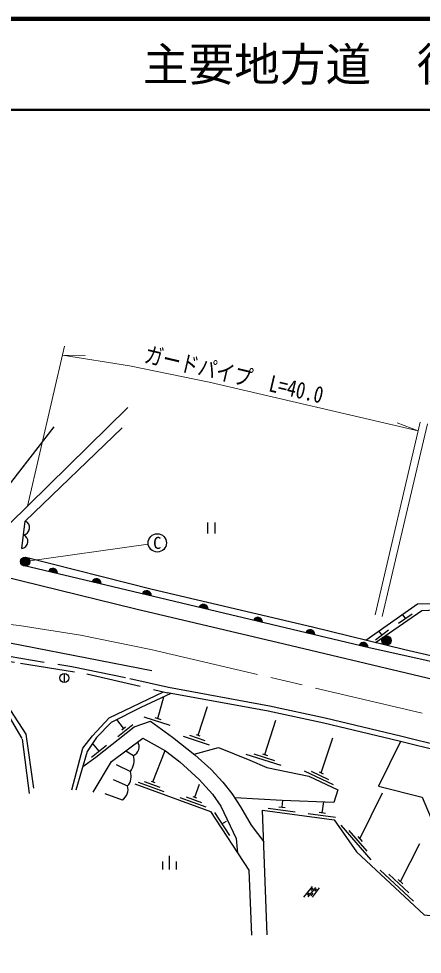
# Model space of a CAD drawing. Units: millimetres at full size, sheet at 1:1000; details may follow other scales. Extents: x 40000 to 680000, y 20000 to 380000.
# Drawn here: x 203148 to 247326, y 277476 to 380000 of the extents above; entities that cross this region are included whole.
import ezdxf
from ezdxf.enums import TextEntityAlignment as Align

# ---------------------------------------------------------------- set-up
doc = ezdxf.new("R2010")
doc.units = ezdxf.units.MM
doc.header["$LTSCALE"] = 1000
doc.linetypes.add('CHAIN', pattern=[18.5, 12, -1.5, 3.5, -1.5])
doc.linetypes.add('DASHED', pattern=[7.5, 6, -1.5])
for name, color, linetype, lineweight in [('M-BGD', 7, 'Continuous', 25), ('M-BMK', 2, 'CHAIN', 13), ('M-BMK-ROW', 30, 'Continuous', 25), ('M-STR-HTXT', 7, 'Continuous', 13), ('M-STR-STRC', 7, 'Continuous', 25), ('M-TTL', 2, 'Continuous', 140), ('M-TTL-LINE', 7, 'Continuous', 50)]:
    doc.layers.add(name, color=color, linetype=linetype, lineweight=lineweight)
doc.layers.add('M-TTL-TXT', color=7, linetype='Continuous')
doc.styles.add('ＭＳ ゴシック', font='')
doc.styles.get('ＭＳ ゴシック').set_extended_font_data('MS Gothic')

msp = doc.modelspace()

# ---------------------------------------------------------------- hatches: boundary and pattern name
at = {"layer": 'M-BGD'}
for points in [[(203353, 320509, -1), (204353, 320509, -1)], [(206431, 319470, -0.82183), (207395, 319240)], [(211201, 318332, -0.82183), (212165, 318102)], [(216690, 317023, -0.82183), (217653, 316793)], [(222914, 315538, -0.82183), (223878, 315308)], [(228874, 314116, -0.82183), (229838, 313886)], [(234592, 312752, -0.82183), (235556, 312522)], [(242912, 311866, -1), (243912, 311866, -1)], [(240412, 311364, -0.82183), (241376, 311134)]]:
    msp.add_hatch(color=256, dxfattribs=at).paths.add_polyline_path(points)
at = {"layer": 'M-STR-HTXT'}
msp.add_hatch(color=256, dxfattribs=at).paths.add_polyline_path([(204051, 320357, -1), (203655, 320661, -0.41421), (204005, 320708, -0.41421)])

# ---------------------------------------------------------------- linework, layer by layer
at = {"layer": 'M-BGD'}
for p, q in [((203865, 324948), (214478, 335178)), ((203473, 321946), (203865, 324948)), ((223815, 324776), (223815, 323576)), ((224615, 324776), (224615, 323576)), ((203646, 320135), (241376, 311134)), ((206431, 319470), (207395, 319240)), ((211201, 318332), (212165, 318102)), ((216690, 317023), (217653, 316793)), ((222914, 315538), (223878, 315308)), ((244736, 313776), (246217, 314800)), ((228874, 314116), (229838, 313886)), ((245477, 314288), (245163, 314741)), ((234592, 312752), (235556, 312522)), ((242188, 311951), (243631, 313026)), ((242909, 312488), (242586, 312922)), ((240412, 311364), (241376, 311134)), ((208134, 308258), (208134, 307258)), ((218372, 303321), (219042, 305706)), ((222777, 301483), (223829, 304644)), ((216853, 303501), (219705, 302570)), ((214630, 302242), (213877, 303190)), ((213995, 301354), (215639, 302661)), ((218040, 303429), (218705, 303212)), ((230108, 299363), (231313, 303130)), ((214439, 302090), (214822, 302395)), ((221828, 301483), (223536, 300914)), ((222577, 301550), (222976, 301417)), ((211945, 299724), (211242, 300608)), ((221164, 301388), (224010, 300440)), ((236243, 297362), (237532, 301211)), ((211123, 299070), (212767, 300377)), ((214873, 299773), (215705, 299269)), ((217840, 296381), (219169, 299792)), ((228020, 299401), (231830, 298183)), ((228874, 299443), (231160, 298712)), ((229841, 299449), (230375, 299278)), ((213807, 298290), (215376, 297502)), ((234404, 297566), (237569, 296073)), ((235165, 297539), (237064, 296643)), ((236021, 297467), (236464, 297258)), ((213493, 296642), (215055, 295923)), ((216225, 296333), (219042, 295302)), ((216891, 296409), (218582, 295790)), ((217642, 296453), (218037, 296309)), ((222413, 294707), (222929, 296116)), ((212582, 295089), (214465, 294400)), ((220799, 294659), (223616, 293628)), ((221465, 294735), (223155, 294116)), ((222216, 294779), (222611, 294635)), ((231976, 293592), (232079, 294341)), ((240499, 290116), (242986, 295176)), ((230449, 293499), (233421, 293091)), ((231629, 293640), (232322, 293545)), ((236377, 292987), (236539, 294167)), ((224573, 293014), (226206, 290497)), ((234850, 292894), (237822, 292486)), ((236030, 293035), (236723, 292940)), ((225390, 291755), (225893, 292082)), ((238405, 291608), (241688, 287837)), ((239288, 291051), (241258, 288788)), ((240270, 290380), (240729, 289852)), ((244951, 285436), (247074, 289606)), ((219664, 286755), (219664, 288255)), ((218914, 286755), (218914, 287655)), ((220414, 286755), (220414, 287655)), ((242716, 286706), (246367, 283290)), ((243651, 286242), (245842, 284193)), ((244696, 285676), (245207, 285197)), ((234357, 283726), (235304, 284900)), ((234753, 283946), (234971, 284216)), ((234840, 283756), (235669, 284811)), ((235158, 284448), (235376, 284718)), ((235169, 283889), (235387, 284159)), ((235324, 283746), (236093, 284762)), ((235566, 284381), (235784, 284651))]:
    msp.add_line(p, q, dxfattribs=at)
for points in [[(193312, 320560), (200590, 327009), (207020, 335283)], [(241158, 311915), (246799, 315895), (250949, 315902), (258156, 317554), (269707, 317747), (280743, 318798), (286571, 322631)], [(242199, 311658), (247275, 315166), (251035, 315348), (258289, 316487), (270109, 317039), (281199, 318353), (287156, 322386)], [(203941, 321002), (217739, 317486), (235312, 313356), (245430, 310861), (262811, 306870), (277539, 303593), (290426, 300555), (312139, 295784), (324040, 293120)], [(297384, 296258), (260449, 304724), (232223, 311472), (215957, 315303), (199143, 319435)], [(241376, 311134), (267223, 305342), (283806, 301646), (304115, 297131), (325198, 292505)], [(219559, 306732), (230584, 304694), (236688, 303376), (244928, 301424), (254371, 299063), (254224, 298475), (244784, 300835), (236554, 302785), (230465, 304100), (219449, 306136)], [(208956, 295504), (210184, 300049), (211238, 301401), (213061, 303384), (219001, 306241)], [(219818, 306068), (216526, 304534), (213280, 302887), (211658, 301241), (210654, 299715), (209397, 295453)], [(210165, 298056), (211607, 299072), (215789, 302397), (217589, 303011), (219971, 301265), (222432, 299349), (224217, 297724), (225482, 296344), (226491, 295085), (227427, 293640), (228604, 291635), (229966, 289784)], [(211282, 295252), (213304, 298593), (216721, 301163), (219217, 299775), (220797, 298574), (222894, 296625), (224354, 295009), (225279, 293697), (226936, 290177), (227101, 288566)], [(244956, 300792), (242531, 295912), (247327, 294701), (248878, 290957), (248281, 288676), (260177, 286763), (265352, 293688), (267278, 292061), (269956, 290829), (270573, 281245), (271754, 281180), (272824, 288771)], [(222342, 299419), (225025, 300152), (228454, 298761), (230311, 297963), (234915, 296994), (238092, 295495), (237662, 294123), (231975, 294345), (226801, 294606)], [(215852, 296150), (224152, 293113), (228326, 286677), (228613, 279563)], [(230328, 279597), (229841, 293280), (237669, 292204), (240135, 288709), (247534, 281788), (255842, 280884), (260291, 280884), (262438, 281700), (262332, 284320), (263477, 287174), (264577, 288545), (266477, 287578), (269213, 285749), (270327, 281232), (264573, 281691)]]:
    msp.add_lwpolyline(points, dxfattribs=at)
at = {"layer": 'M-BGD', "linetype": 'DASHED'}
for points in [[(74187, 282787), (82754, 286933), (94359, 291438), (102155, 294555), (108823, 296842), (116866, 299236), (127639, 302556), (137202, 305299), (146449, 307699), (154844, 309579), (161519, 310624), (165953, 311020), (174105, 311828), (182863, 312043), (186911, 312055), (193112, 311372), (200023, 310476), (208971, 308999), (215294, 307703), (219559, 306732)], [(196768, 310361), (203331, 309379), (210601, 308209), (219449, 306136)], [(204326, 295100), (203538, 301137), (201898, 303950)], [(202241, 304180), (203942, 301609), (204833, 295265)]]:
    msp.add_lwpolyline(points, dxfattribs=at)
at = {"layer": 'M-BGD'}
for centre in [(203853, 320509), (243412, 311866), (208134, 307758)]:
    msp.add_circle(centre, 500, dxfattribs=at)
for centre, radius, start, end in [((203565, 324224), 784, 277.636, 67.49353), ((203369, 322723), 784, 277.636, 67.49353), ((206890, 319260), 505, 357.75313, 155.41132), ((211660, 318122), 505, 357.75313, 155.41132), ((217149, 316813), 505, 357.75313, 155.41132), ((223373, 315328), 505, 357.75313, 155.41132), ((229334, 313906), 505, 357.75313, 155.41132), ((235052, 312542), 505, 357.75313, 155.41132), ((240871, 311154), 505, 357.75313, 155.41132), ((215298, 300215), 1030, 293.27972, 31.49266), ((213701, 298728), 2076, 323.79544, 15.10434), ((213921, 296976), 1547, 317.11848, 19.86193), ((213837, 295519), 1283, 299.31994, 18.35373)]:
    msp.add_arc(centre, radius, start, end, dxfattribs=at)
at = {"layer": 'M-BMK'}
msp.add_lwpolyline([(72460, 287591), (134790, 308746), (152027, 312705), (163998, 314349), (168215, 314623), (174694, 314936), (185356, 314936), (196169, 314251), (203203, 313514), (209911, 312429), (217610, 310870), (266708, 299375), (363972, 277476)], dxfattribs=at)
at = {"layer": 'M-BMK-ROW'}
for points in [[(193961, 312999), (197697, 320283), (215103, 337381)], [(171141, 313281), (180536, 313642), (188098, 313642), (196350, 312737), (217711, 308584)]]:
    msp.add_lwpolyline(points, dxfattribs=at)
at = {"layer": 'M-STR-HTXT'}
for p, q in [((204117, 326590), (208177, 344112)), ((207951, 343136), (210405, 343085)), ((242155, 314669), (247103, 335803)), ((242934, 314487), (247882, 335621)), ((246875, 334830), (244586, 335717)), ((203853, 320509), (217324, 322419))]:
    msp.add_line(p, q, dxfattribs=at)
msp.add_lwpolyline([(207951, 343136), (215285, 341950), (224008, 340183), (246875, 334830)], dxfattribs=at)
msp.add_circle((203853, 320509), 250, dxfattribs=at)
at = {"layer": 'M-STR-STRC'}
msp.add_circle((218314, 322559), 1000, dxfattribs=at)
at = {"layer": 'M-TTL'}
msp.add_line((680000, 380000), (40000, 380000), dxfattribs=at)
at = {"layer": 'M-TTL-LINE'}
msp.add_line((40000, 370000), (680000, 370000), dxfattribs=at)

# ---------------------------------------------------------------- texts
at = {"layer": 'M-STR-HTXT', "style": 'ＭＳ ゴシック', "width": 0.8}
msp.add_text('ガードパイプ\u3000L=40.0', height=1833, rotation=346.823, dxfattribs=at).set_placement((226392, 339572), align=Align.BOTTOM_CENTER)
at = {"layer": 'M-STR-STRC', "style": 'ＭＳ ゴシック'}
msp.add_text('C', height=1320, dxfattribs=at).set_placement((218314, 322559), align=Align.MIDDLE_CENTER)
at = {"layer": 'M-TTL-TXT', "style": 'ＭＳ ゴシック'}
msp.add_text('主要地方道\u3000徳山徳地線', height=3666, dxfattribs=at).set_placement((216734, 375000), align=Align.MIDDLE_LEFT)

doc.saveas('drawing.dxf')
